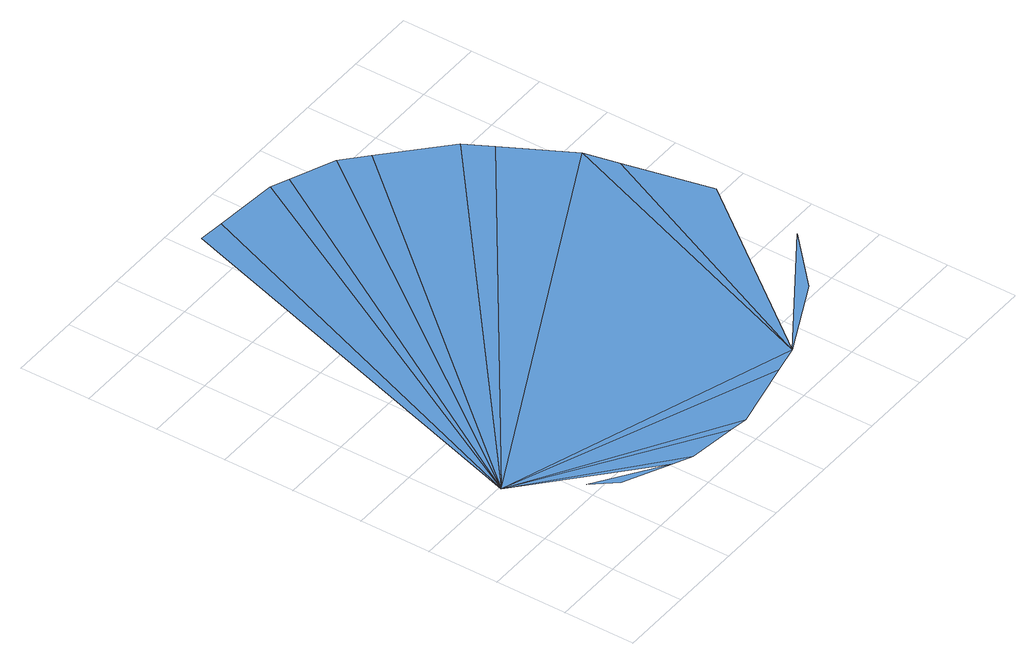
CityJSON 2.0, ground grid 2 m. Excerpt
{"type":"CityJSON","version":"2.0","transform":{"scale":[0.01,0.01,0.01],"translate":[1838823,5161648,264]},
"CityObjects":{
"waterbody1":{"type":"WaterBody","attributes":{"class":"unknow","usage":"unknow"},"geometry":[{"type":"MultiSurface","lod":"3","boundaries":[[[0,1,2]],[[3,2,4]],[[3,4,5]],[[3,5,6]],[[3,6,7]],[[3,7,8]],[[9,3,10]],[[10,3,11]],[[11,3,12]],[[12,3,13]],[[13,3,14]],[[3,8,15]],[[14,3,16]],[[16,3,17]],[[17,3,15]],[[8,18,19]],[[20,8,21]],[[15,8,20]]],"semantics":{"surfaces":[{"type":"WaterSurface"}],"values":[0,0,0,0,0,0,0,0,0,0,0,0,0,0,0,0,0,0]}}]}
},
"vertices":[
[227,235,28],[280,171,28],[409,110,28],[94,393,28],[461,86,28],[593,69,28],[646,62,28],[845,105,28],[925,122,28],[450,1525,28],[523,1519,28],[704,1502,28],[754,1482,28],[877,1429,28],[941,1370,28],[1241,962,28],[1100,1221,28],[1140,1147,28],[1144,227,28],[1289,364,28],[1262,864,28],[1316,620,28]
]}
